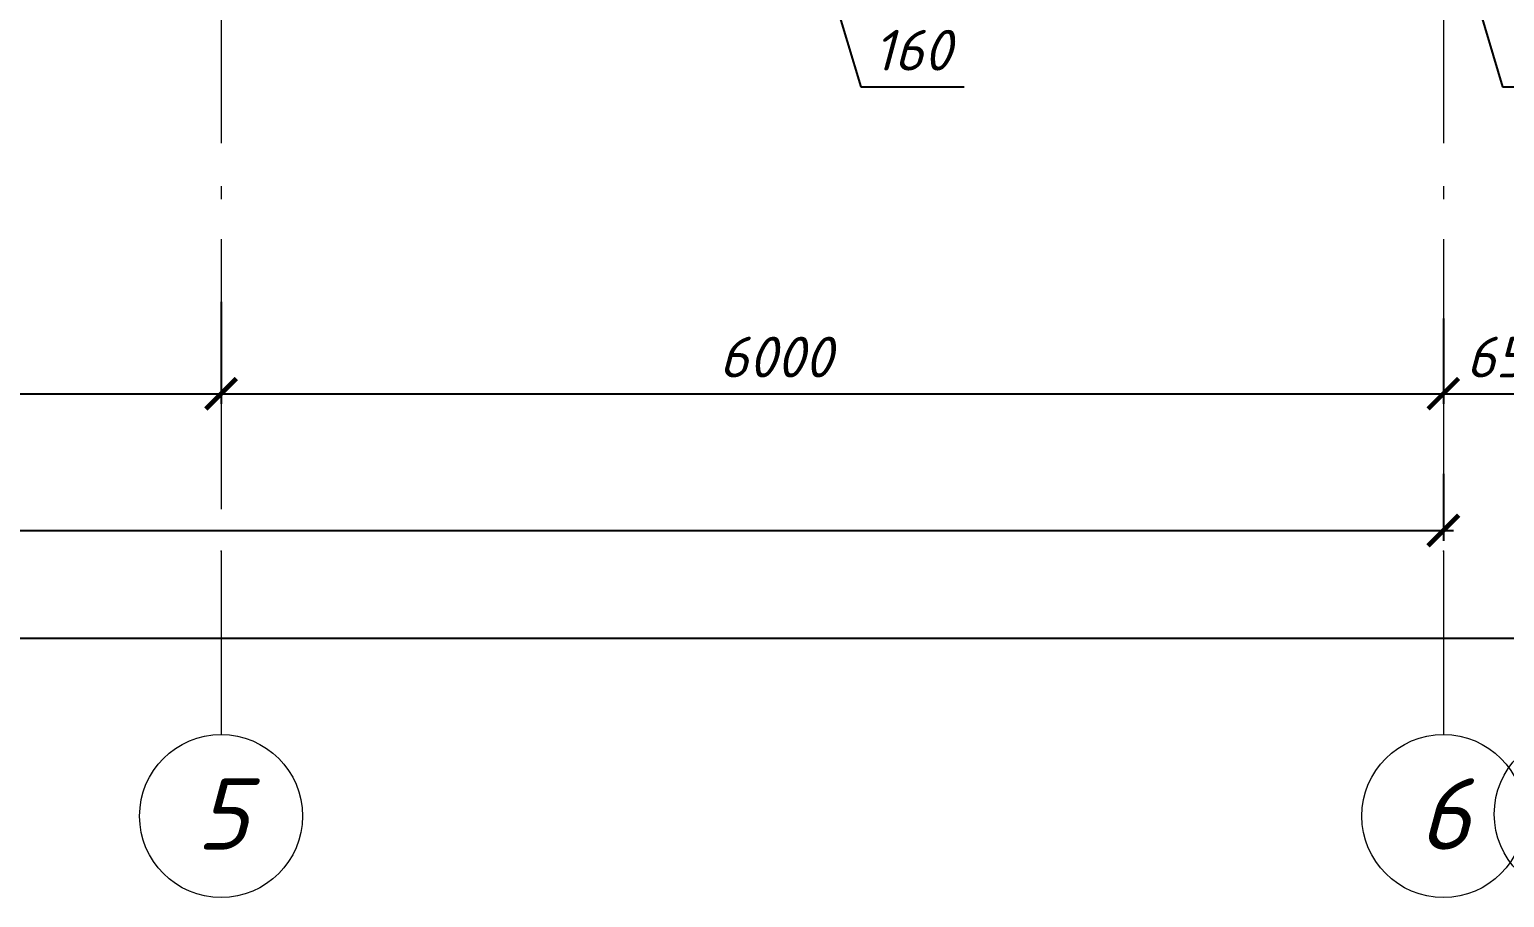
# Model space of a CAD drawing. Header units: millimetres. Extents: x -238377 to -11282, y -123214 to -44846.
# Drawn here: x -191592 to -184351, y -85462 to -81201 of the extents above; entities that cross this region are included whole.
import ezdxf
from ezdxf.enums import TextEntityAlignment as Align

# ---------------------------------------------------------------- set-up
doc = ezdxf.new("R2010")
doc.units = ezdxf.units.MM
doc.header["$MEASUREMENT"] = 0
doc.linetypes.add('Double Dashed', pattern=[1797.2222328186035, 1325, -211.6666555404663, 63.33334445953369, -197.2222328186035])
doc.layers.get('0').update_dxf_attribs({"lineweight": 5})
doc.layers.add('оси', color=7, linetype='Continuous')
for name, color, linetype, lineweight in [('оси_Ном._пера__96', 7, 'Continuous', 5), ('оси_Ном._пера__97', 7, 'Continuous', 20), ('размеры', 7, 'Continuous', 5)]:
    doc.layers.add(name, color=color, linetype=linetype, lineweight=lineweight)
doc.styles.get("Standard").update_dxf_attribs({"font": 'isocpeui.ttf'})
doc.styles.add('СГЕНЕРИР_СТИЛЬ_3', font='gost_2_304-81_type.ttf')
doc.dimstyles.get("Standard").update_dxf_attribs({"dimtxt": 200, "dimasz": 150, "dimexe": 50, "dimexo": 50, "dimgap": 80, "dimtad": 1, "dimdec": 0, "dimzin": 0, "dimdsep": 46, "dimtxsty": 'Standard', "dimblk": 'ARCHTICK', "dimcen": 5, "dimdle": 50, "dimadec": 0, "dimazin": 0, "dimtfac": 1, "dimtdec": 0, "dimtofl": 0, "dimtmove": 1, "dimatfit": 3, "dimfxl": 1, "dimtolj": 1, "dimtzin": 0, "dimarcsym": 0})

# ---------------------------------------------------------------- blocks, each defined once
blk = doc.blocks.new('Стандартный маркер сетки_5')
at = {"layer": 'оси_Ном._пера__96', "linetype": 'Double Dashed'}
for p, q in [((899.998, 0), (20403.37020438521, 0)), ((20403.37020438521, 0), (21303.36820438521, 0))]:
    blk.add_line(p, q, dxfattribs=at)
blk.add_point((20403.37020438521, 0), dxfattribs=at)
blk.add_point((20403.37020438521, 0), dxfattribs=at)
at = {"layer": 'оси_Ном._пера__97', "linetype": 'Continuous'}
blk.add_circle((21703.3682043852, 0), 400, dxfattribs=at)
at = {"layer": 'оси_Ном._пера__96', "style": 'СГЕНЕРИР_СТИЛЬ_3'}
blk.add_attdef('AC_MarkerText_1', text='', height=350, rotation=90.00000000000001, dxfattribs=at).set_placement((21973.06481044581, -122.1820000000037), align=Align.BOTTOM_LEFT)
blk = doc.blocks.new('Стандартный маркер сетки_6')
at = {"layer": 'оси_Ном._пера__96', "linetype": 'Double Dashed'}
for p, q in [((899.998, 0), (20403.37020438521, 0)), ((20403.37020438521, 0), (21303.36820438521, 0))]:
    blk.add_line(p, q, dxfattribs=at)
blk.add_point((20403.37020438521, 0), dxfattribs=at)
blk.add_point((20403.37020438521, 0), dxfattribs=at)
at = {"layer": 'оси_Ном._пера__97', "linetype": 'Continuous'}
blk.add_circle((21703.3682043852, 0), 400, dxfattribs=at)
at = {"layer": 'оси_Ном._пера__96', "style": 'СГЕНЕРИР_СТИЛЬ_3'}
blk.add_attdef('AC_MarkerText_1', text='', height=350, rotation=90.00000000000001, dxfattribs=at).set_placement((21973.06481044581, -122.1820000000037), align=Align.BOTTOM_LEFT)
blk = doc.blocks.new('Стандартный маркер сетки_17')
at = {"layer": 'оси_Ном._пера__97', "linetype": 'Continuous'}
blk.add_circle((21703.3682043852, 0), 400, dxfattribs=at)
at = {"layer": 'оси_Ном._пера__96', "style": 'СГЕНЕРИР_СТИЛЬ_3'}
blk.add_attdef('AC_MarkerText_1', text='', height=350, rotation=90.00000000000001, dxfattribs=at).set_placement((21973.06481044581, -122.1820000000037), align=Align.BOTTOM_LEFT)
blk = doc.blocks.new('_ArchTick')
at = {"color": 0, "linetype": 'ByBlock', "const_width": 0.15}
blk.add_lwpolyline([(-0.5, -0.5), (0.5, 0.5)], dxfattribs=at)
blk = doc.blocks.new('*D24')
at = {"layer": 'Defpoints', "color": 0, "transparency": 16777216}
for p in [(-214651.170939513, -83762.32288529942), (-147001.170939513, -83943.51115558954), (-147001.170939513, -84189.2167948341)]:
    blk.add_point(p, dxfattribs=at)
at = {"layer": 'размеры', "color": 0, "lineweight": -2, "transparency": 16777216}
for p, q in [((-214651.170939513, -83812.32288529942), (-214651.170939513, -84239.2167948341)), ((-147001.170939513, -83993.51115558954), (-147001.170939513, -84239.2167948341)), ((-214701.170939513, -84189.2167948341), (-146951.170939513, -84189.2167948341))]:
    blk.add_line(p, q, dxfattribs=at)
at = {"layer": 'размеры', "color": 0, "lineweight": -2, "transparency": 16777216, "xscale": 150, "yscale": 150, "zscale": 150, "rotation": 180}
blk.add_blockref('_ArchTick', (-214651.170939513, -84189.2167948341), dxfattribs=at)
at = {"layer": 'размеры', "color": 0, "lineweight": -2, "transparency": 16777216, "xscale": 150, "yscale": 150, "zscale": 150}
blk.add_blockref('_ArchTick', (-147001.170939513, -84189.2167948341), dxfattribs=at)
at = {"layer": 'размеры', "color": 0, "transparency": 16777216, "insert": (-180813.2298689791, -84007.92891604622), "char_height": 200, "attachment_point": 5}
blk.add_mtext('\\A1;67650', dxfattribs=at)
blk = doc.blocks.new('*D30')
at = {"layer": 'Defpoints', "color": 0, "transparency": 16777216}
for p in [(-196651.170939513, -82691.89799014639), (-190651.170939513, -82788.49408076513), (-190651.170939513, -82989.2167948341)]:
    blk.add_point(p, dxfattribs=at)
at = {"layer": 'размеры', "color": 0, "lineweight": -2, "transparency": 16777216}
for p, q in [((-196651.170939513, -82741.89799014639), (-196651.170939513, -83039.2167948341)), ((-190651.170939513, -82838.49408076513), (-190651.170939513, -83039.2167948341)), ((-196701.170939513, -82989.2167948341), (-190601.170939513, -82989.2167948341))]:
    blk.add_line(p, q, dxfattribs=at)
at = {"layer": 'размеры', "color": 0, "lineweight": -2, "transparency": 16777216, "xscale": 150, "yscale": 150, "zscale": 150, "rotation": 180}
blk.add_blockref('_ArchTick', (-196651.170939513, -82989.2167948341), dxfattribs=at)
at = {"layer": 'размеры', "color": 0, "lineweight": -2, "transparency": 16777216, "xscale": 150, "yscale": 150, "zscale": 150}
blk.add_blockref('_ArchTick', (-190651.170939513, -82989.2167948341), dxfattribs=at)
at = {"layer": 'размеры', "color": 0, "transparency": 16777216, "insert": (-193646.4216260866, -82809.2167948341), "char_height": 200, "attachment_point": 5}
blk.add_mtext('\\A1;6000', dxfattribs=at)
blk = doc.blocks.new('*D31')
at = {"layer": 'Defpoints', "color": 0, "transparency": 16777216}
for p in [(-190651.170939513, -82487.77136669616), (-184651.170939513, -82570.56801579795), (-184651.170939513, -82989.2167948341)]:
    blk.add_point(p, dxfattribs=at)
at = {"layer": 'размеры', "color": 0, "lineweight": -2, "transparency": 16777216}
for p, q in [((-190651.170939513, -82537.77136669616), (-190651.170939513, -83039.2167948341)), ((-184651.170939513, -82620.56801579795), (-184651.170939513, -83039.2167948341)), ((-190701.170939513, -82989.2167948341), (-184601.170939513, -82989.2167948341))]:
    blk.add_line(p, q, dxfattribs=at)
at = {"layer": 'размеры', "color": 0, "lineweight": -2, "transparency": 16777216, "xscale": 150, "yscale": 150, "zscale": 150, "rotation": 180}
blk.add_blockref('_ArchTick', (-190651.170939513, -82989.2167948341), dxfattribs=at)
at = {"layer": 'размеры', "color": 0, "lineweight": -2, "transparency": 16777216, "xscale": 150, "yscale": 150, "zscale": 150}
blk.add_blockref('_ArchTick', (-184651.170939513, -82989.2167948341), dxfattribs=at)
at = {"layer": 'размеры', "color": 0, "transparency": 16777216, "insert": (-187929.1858701662, -82809.2167948341), "char_height": 200, "attachment_point": 5}
blk.add_mtext('\\A1;6000', dxfattribs=at)
blk = doc.blocks.new('*D32')
at = {"layer": 'Defpoints', "color": 0, "transparency": 16777216}
for p in [(-184651.170939513, -82570.56801579795), (-184001.170939513, -82648.92817836403), (-184001.170939513, -82989.2167948341)]:
    blk.add_point(p, dxfattribs=at)
at = {"layer": 'размеры', "color": 0, "lineweight": -2, "transparency": 16777216}
for p, q in [((-184651.170939513, -82620.56801579795), (-184651.170939513, -83039.2167948341)), ((-184001.170939513, -82698.92817836403), (-184001.170939513, -83039.2167948341)), ((-184701.170939513, -82989.2167948341), (-183951.170939513, -82989.2167948341))]:
    blk.add_line(p, q, dxfattribs=at)
at = {"layer": 'размеры', "color": 0, "lineweight": -2, "transparency": 16777216, "xscale": 150, "yscale": 150, "zscale": 150, "rotation": 180}
blk.add_blockref('_ArchTick', (-184651.170939513, -82989.2167948341), dxfattribs=at)
at = {"layer": 'размеры', "color": 0, "lineweight": -2, "transparency": 16777216, "xscale": 150, "yscale": 150, "zscale": 150}
blk.add_blockref('_ArchTick', (-184001.170939513, -82989.2167948341), dxfattribs=at)
at = {"layer": 'размеры', "color": 0, "transparency": 16777216, "insert": (-184326.170939513, -82809.2167948341), "char_height": 200, "attachment_point": 5}
blk.add_mtext('\\A1;650', dxfattribs=at)
blk = doc.blocks.new('*D73')
at = {"layer": 'Defpoints', "color": 0, "transparency": 16777216}
for p in [(-214651.170939513, -83254.87992814164), (-184651.170939513, -83333.24009070772), (-184651.170939513, -83660.60116868108)]:
    blk.add_point(p, dxfattribs=at)
at = {"layer": 'размеры', "color": 0, "lineweight": -2, "transparency": 16777216}
for p, q in [((-214651.170939513, -83304.87992814164), (-214651.170939513, -83710.60116868108)), ((-184651.170939513, -83383.24009070772), (-184651.170939513, -83710.60116868108)), ((-214701.170939513, -83660.60116868108), (-184601.170939513, -83660.60116868108))]:
    blk.add_line(p, q, dxfattribs=at)
at = {"layer": 'размеры', "color": 0, "lineweight": -2, "transparency": 16777216, "xscale": 150, "yscale": 150, "zscale": 150, "rotation": 180}
blk.add_blockref('_ArchTick', (-214651.170939513, -83660.60116868108), dxfattribs=at)
at = {"layer": 'размеры', "color": 0, "lineweight": -2, "transparency": 16777216, "xscale": 150, "yscale": 150, "zscale": 150}
blk.add_blockref('_ArchTick', (-184651.170939513, -83660.60116868108), dxfattribs=at)
at = {"layer": 'размеры', "color": 0, "transparency": 16777216, "insert": (-199651.170939513, -83480.60116868108), "char_height": 200, "attachment_point": 5}
blk.add_mtext('\\A1;30000', dxfattribs=at)
blk = doc.blocks.new('*D221')
at = {"layer": 'Defpoints', "color": 0, "transparency": 16777216}
for p in [(-187731.4632554242, -79730.3921872373), (-187571.4632554242, -79730.3921872373), (-187571.4632554242, -81012.68297773247)]:
    blk.add_point(p, dxfattribs=at)
at = {"layer": 'размеры', "color": 0, "lineweight": -2, "transparency": 16777216}
for p, q in [((-187731.4632554242, -79780.3921872373), (-187731.4632554242, -81062.68297773247)), ((-187571.4632554242, -79780.3921872373), (-187571.4632554242, -81062.68297773247)), ((-187781.4632554242, -81012.68297773247), (-187521.4632554242, -81012.68297773247)), ((-187651.4632554242, -81012.68297773247), (-187510.4632554242, -81482.68297773247)), ((-187510.4632554242, -81482.68297773247), (-187004.0996190606, -81482.68297773247))]:
    blk.add_line(p, q, dxfattribs=at)
at = {"layer": 'размеры', "color": 0, "lineweight": -2, "transparency": 16777216, "xscale": 150, "yscale": 150, "zscale": 150, "rotation": 180}
blk.add_blockref('_ArchTick', (-187731.4632554242, -81012.68297773247), dxfattribs=at)
at = {"layer": 'размеры', "color": 0, "lineweight": -2, "transparency": 16777216, "xscale": 150, "yscale": 150, "zscale": 150}
blk.add_blockref('_ArchTick', (-187571.4632554242, -81012.68297773247), dxfattribs=at)
at = {"layer": 'размеры', "color": 0, "transparency": 16777216, "insert": (-187257.2814372424, -81302.68297773247), "char_height": 200, "attachment_point": 5}
blk.add_mtext('\\A1;160', dxfattribs=at)
blk = doc.blocks.new('*D223')
at = {"layer": 'Defpoints', "color": 0, "transparency": 16777216}
for p in [(-184651.170939513, -80030.3921872373), (-184351.170939513, -80030.3921872373), (-184351.170939513, -81012.68297773247)]:
    blk.add_point(p, dxfattribs=at)
at = {"layer": 'размеры', "color": 0, "lineweight": -2, "transparency": 16777216}
for p, q in [((-184651.170939513, -80080.3921872373), (-184651.170939513, -81062.68297773247)), ((-184351.170939513, -80080.3921872373), (-184351.170939513, -81062.68297773247)), ((-184701.170939513, -81012.68297773247), (-184301.170939513, -81012.68297773247)), ((-184501.170939513, -81012.68297773247), (-184360.170939513, -81482.68297773247)), ((-184360.170939513, -81482.68297773247), (-183775.3224546645, -81482.68297773247))]:
    blk.add_line(p, q, dxfattribs=at)
at = {"layer": 'размеры', "color": 0, "lineweight": -2, "transparency": 16777216, "xscale": 150, "yscale": 150, "zscale": 150, "rotation": 180}
blk.add_blockref('_ArchTick', (-184651.170939513, -81012.68297773247), dxfattribs=at)
at = {"layer": 'размеры', "color": 0, "lineweight": -2, "transparency": 16777216, "xscale": 150, "yscale": 150, "zscale": 150}
blk.add_blockref('_ArchTick', (-184351.170939513, -81012.68297773247), dxfattribs=at)
at = {"layer": 'размеры', "color": 0, "transparency": 16777216, "insert": (-184067.7466970888, -81302.68297773247), "char_height": 200, "attachment_point": 5}
blk.add_mtext('\\A1;300', dxfattribs=at)

msp = doc.modelspace()

# ---------------------------------------------------------------- block references
at = {"layer": 'оси', "color": 251, "linetype": 'Continuous', "lineweight": 13, "zscale": 1000, "rotation": 270}
msp.add_blockref('Стандартный маркер сетки_17', (-184001.170939513, -63349.22176859768), dxfattribs=at)
at = {"layer": 'оси', "color": 251, "linetype": 'Continuous', "lineweight": 13}
ref = msp.add_blockref('Стандартный маркер сетки_5', (-190651.170939513, -63358.95268091421), dxfattribs=dict(at, zscale=1000, rotation=270))
ref.add_attrib('AC_MarkerText_1', '5', dxfattribs={"color": 7, "linetype": 'Continuous', "lineweight": 13, "height": 350, "rotation": 360}).set_placement((-190773.352939513, -85332.01749136003), align=Align.BOTTOM_LEFT)
ref = msp.add_blockref('Стандартный маркер сетки_6', (-184651.170939513, -63358.95268091421), dxfattribs=dict(at, zscale=1000, rotation=270))
ref.add_attrib('AC_MarkerText_1', '6', dxfattribs={"color": 7, "linetype": 'Continuous', "lineweight": 13, "height": 350, "rotation": 360}).set_placement((-184773.352939513, -85332.01749136003), align=Align.BOTTOM_LEFT)

# ---------------------------------------------------------------- dimensions: what is measured, and where the dimension line sits
at = {"layer": 'размеры'}
for base, p1, p2, picture, middle in [((-187571.4632554242, -81012.68297773247), (-187731.4632554242, -79730.3921872373), (-187571.4632554242, -79730.3921872373), '*D221', (-187430.4632554242, -81302.68297773247)), ((-184351.170939513, -81012.68297773247), (-184651.170939513, -80030.3921872373), (-184351.170939513, -80030.3921872373), '*D223', (-184280.170939513, -81302.68297773247))]:
    dim = msp.add_linear_dim(base=base, p1=p1, p2=p2, dimstyle='Standard', dxfattribs=at)
    dim.commit()
    dim.dimension.update_dxf_attribs({"geometry": picture, "text_midpoint": middle})
for base, p1, p2, picture, middle in [((-184651.170939513, -82989.2167948341), (-190651.170939513, -82487.77136669616), (-184651.170939513, -82570.56801579795), '*D31', (-187929.1858701662, -82989.2167948341)), ((-184001.170939513, -82989.2167948341), (-184651.170939513, -82570.56801579795), (-184001.170939513, -82648.92817836403), '*D32', (-184326.170939513, -82989.2167948341)), ((-190651.170939513, -82989.2167948341), (-196651.170939513, -82691.89799014639), (-190651.170939513, -82788.49408076513), '*D30', (-193646.4216260866, -82989.2167948341)), ((-184651.170939513, -83660.60116868108), (-214651.170939513, -83254.87992814164), (-184651.170939513, -83333.24009070772), '*D73', (-199651.170939513, -83660.60116868108)), ((-147001.170939513, -84189.2167948341), (-214651.170939513, -83762.32288529942), (-147001.170939513, -83943.51115558954), '*D24', (-180813.2298689791, -84189.2167948341))]:
    dim = msp.add_linear_dim(base=base, p1=p1, p2=p2, dimstyle='Standard', dxfattribs=at)
    dim.commit()
    dim.dimension.update_dxf_attribs({"geometry": picture, "text_midpoint": middle, "dimtype": 160})

doc.saveas('drawing.dxf')
